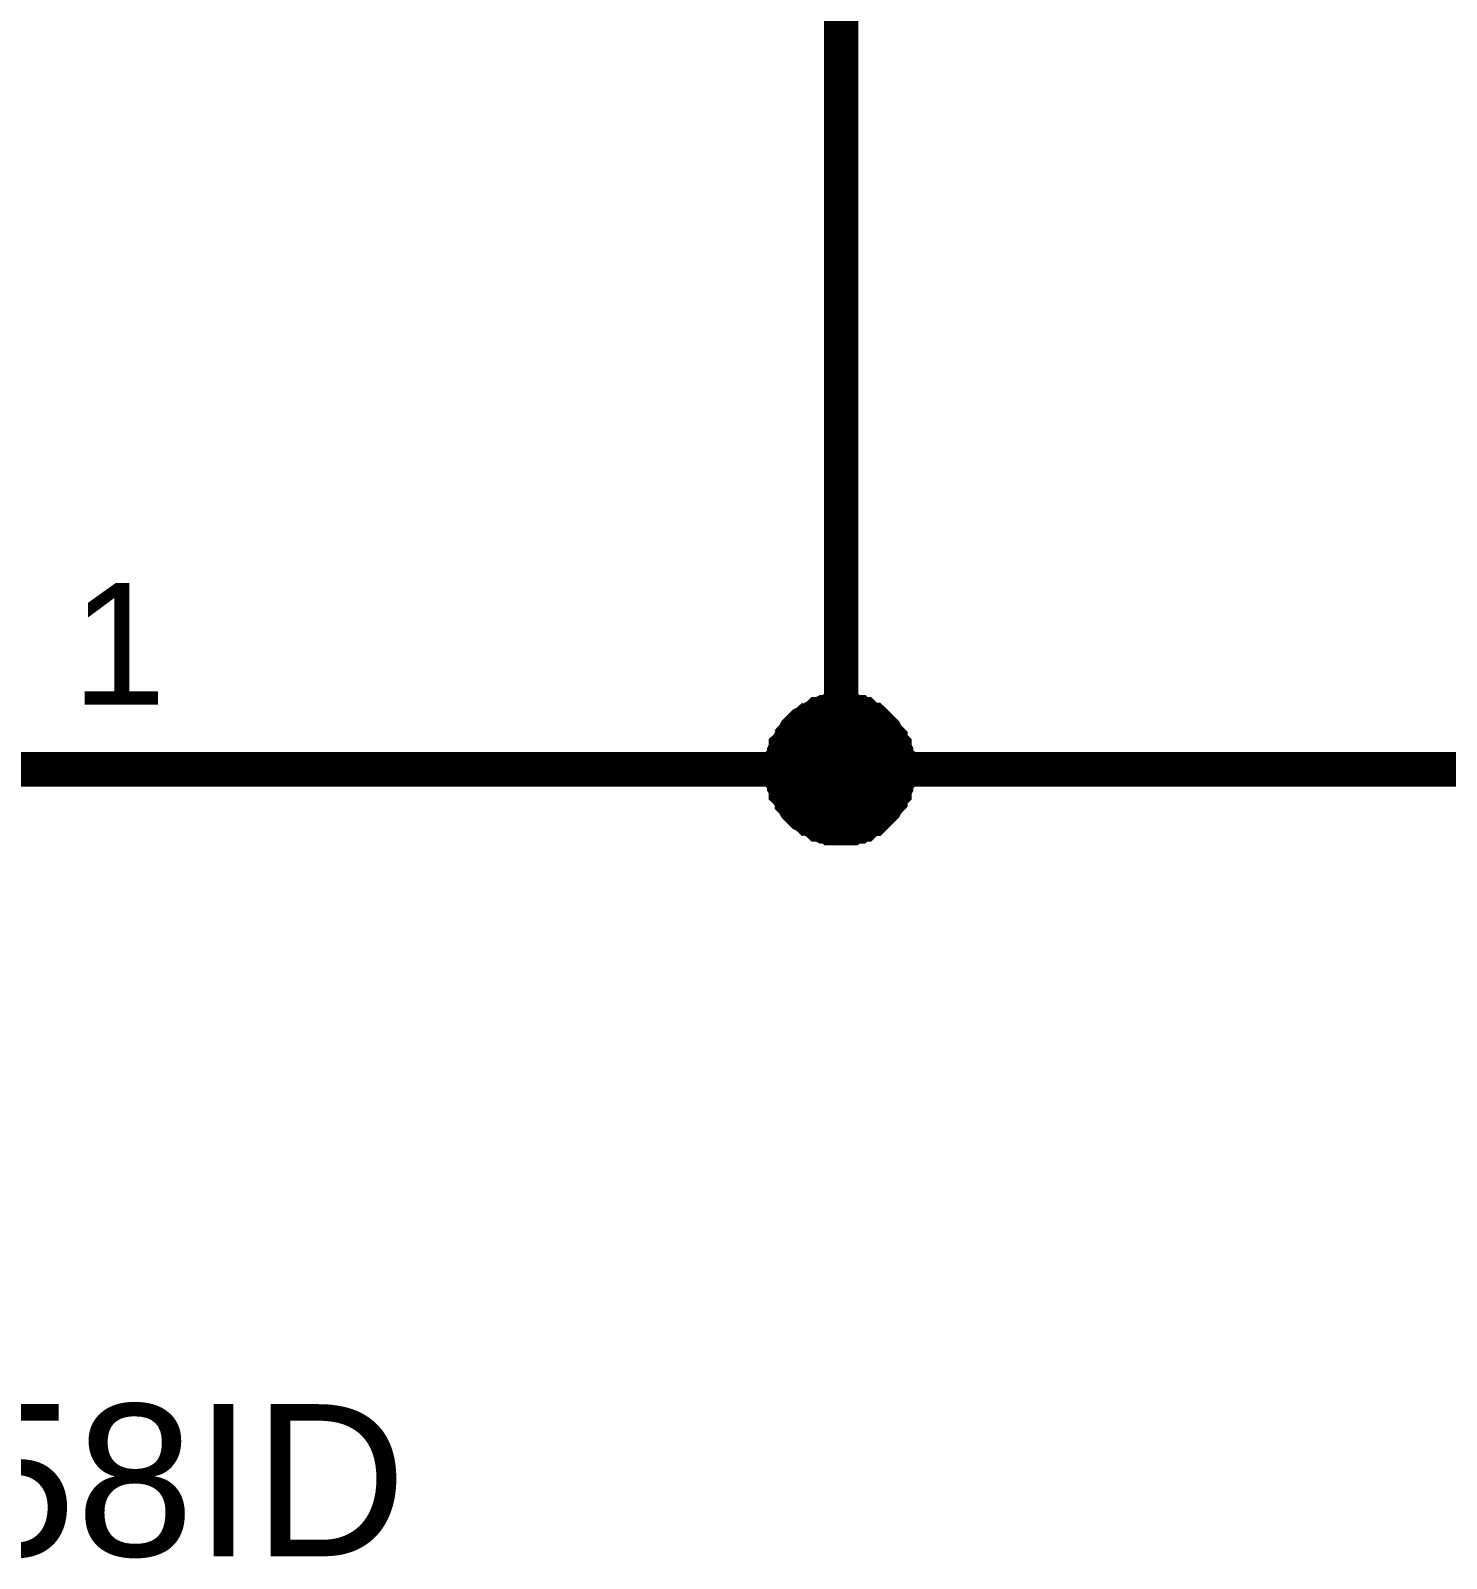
# Model space of a CAD drawing. Header units: millimetres. Extents: x -2024 to 917, y -725 to 13.
# Drawn here: x 515 to 527.33, y -120.67 to -107.36 of the extents above; entities that cross this region are included whole.
import ezdxf

# ---------------------------------------------------------------- set-up
doc = ezdxf.new("R2010")
doc.units = ezdxf.units.MM
doc.layers.add('Sheet', color=255, linetype='Continuous')
doc.styles.get("Standard").update_dxf_attribs({"font": 'arial.ttf'})

msp = doc.modelspace()

# ---------------------------------------------------------------- linework, layer by layer
at = {"layer": 'Sheet'}
for points, const_width in [([(519.562, -98.789), (522.061, -98.789), (522.061, -113.791), (517.063, -113.791)], 0.3), ([(521.548, -113.791), (521.548, -113.758), (521.548, -113.741), (521.548, -113.708), (521.565, -113.692), (521.565, -113.659), (521.565, -113.642), (521.581, -113.609), (521.581, -113.592), (521.598, -113.576), (521.614, -113.543), (521.631, -113.526), (521.631, -113.51), (521.647, -113.493), (521.664, -113.46), (521.68, -113.443), (521.697, -113.427), (521.714, -113.41), (521.73, -113.394), (521.763, -113.377), (521.78, -113.361), (521.796, -113.361), (521.813, -113.344), (521.846, -113.327), (521.863, -113.311), (521.879, -113.311), (521.912, -113.294), (521.929, -113.294), (521.962, -113.294), (521.978, -113.278), (522.011, -113.278), (522.028, -113.278), (522.061, -113.278)], 0.3), ([(521.548, -113.791), (521.548, -113.758), (521.548, -113.741), (521.548, -113.708), (521.565, -113.692), (521.565, -113.659), (521.565, -113.642), (521.581, -113.609), (521.581, -113.592), (521.598, -113.576), (521.614, -113.543), (521.631, -113.526), (521.631, -113.51), (521.647, -113.493), (521.664, -113.46), (521.68, -113.443), (521.697, -113.427), (521.714, -113.41), (521.73, -113.394), (521.763, -113.377), (521.78, -113.361), (521.796, -113.361), (521.813, -113.344), (521.846, -113.327), (521.863, -113.311), (521.879, -113.311), (521.912, -113.294), (521.929, -113.294), (521.962, -113.294), (521.978, -113.278), (522.011, -113.278), (522.028, -113.278), (522.061, -113.278)], 0.3), ([(521.548, -113.791), (521.548, -113.758), (521.548, -113.741), (521.548, -113.708), (521.565, -113.692), (521.565, -113.659), (521.565, -113.642), (521.581, -113.609), (521.581, -113.592), (521.598, -113.576), (521.614, -113.543), (521.631, -113.526), (521.631, -113.51), (521.647, -113.493), (521.664, -113.46), (521.68, -113.443), (521.697, -113.427), (521.714, -113.41), (521.73, -113.394), (521.763, -113.377), (521.78, -113.361), (521.796, -113.361), (521.813, -113.344), (521.846, -113.327), (521.863, -113.311), (521.879, -113.311), (521.912, -113.294), (521.929, -113.294), (521.962, -113.294), (521.978, -113.278), (522.011, -113.278), (522.028, -113.278), (522.061, -113.278)], 0.3), ([(521.548, -113.791), (521.548, -113.758), (521.548, -113.741), (521.548, -113.708), (521.565, -113.692), (521.565, -113.659), (521.565, -113.642), (521.581, -113.609), (521.581, -113.592), (521.598, -113.576), (521.614, -113.543), (521.631, -113.526), (521.631, -113.51), (521.647, -113.493), (521.664, -113.46), (521.68, -113.443), (521.697, -113.427), (521.714, -113.41), (521.73, -113.394), (521.763, -113.377), (521.78, -113.361), (521.796, -113.361), (521.813, -113.344), (521.846, -113.327), (521.863, -113.311), (521.879, -113.311), (521.912, -113.294), (521.929, -113.294), (521.962, -113.294), (521.978, -113.278), (522.011, -113.278), (522.028, -113.278), (522.061, -113.278)], 0.3), ([(522.061, -113.278), (522.061, -113.278)], 0.3), ([(522.061, -113.278), (522.094, -113.278), (522.111, -113.278), (522.144, -113.278), (522.16, -113.294), (522.194, -113.294), (522.21, -113.294), (522.227, -113.311), (522.26, -113.311), (522.276, -113.327), (522.293, -113.344), (522.326, -113.361), (522.342, -113.361), (522.359, -113.377), (522.376, -113.394), (522.392, -113.41), (522.409, -113.427), (522.425, -113.443), (522.442, -113.46), (522.458, -113.493), (522.475, -113.51), (522.491, -113.526), (522.491, -113.543), (522.508, -113.576), (522.525, -113.592), (522.525, -113.609), (522.541, -113.642), (522.541, -113.659), (522.541, -113.692), (522.558, -113.708), (522.558, -113.741), (522.558, -113.758), (522.558, -113.791)], 0.3), ([(522.061, -113.278), (522.061, -113.278)], 0.3), ([(522.061, -113.278), (522.094, -113.278), (522.111, -113.278), (522.144, -113.278), (522.16, -113.294), (522.194, -113.294), (522.21, -113.294), (522.227, -113.311), (522.26, -113.311), (522.276, -113.327), (522.293, -113.344), (522.326, -113.361), (522.342, -113.361), (522.359, -113.377), (522.376, -113.394), (522.392, -113.41), (522.409, -113.427), (522.425, -113.443), (522.442, -113.46), (522.458, -113.493), (522.475, -113.51), (522.491, -113.526), (522.491, -113.543), (522.508, -113.576), (522.525, -113.592), (522.525, -113.609), (522.541, -113.642), (522.541, -113.659), (522.541, -113.692), (522.558, -113.708), (522.558, -113.741), (522.558, -113.758), (522.558, -113.791)], 0.3), ([(522.061, -113.278), (522.061, -113.278)], 0.3), ([(522.061, -113.278), (522.094, -113.278), (522.111, -113.278), (522.144, -113.278), (522.16, -113.294), (522.194, -113.294), (522.21, -113.294), (522.227, -113.311), (522.26, -113.311), (522.276, -113.327), (522.293, -113.344), (522.326, -113.361), (522.342, -113.361), (522.359, -113.377), (522.376, -113.394), (522.392, -113.41), (522.409, -113.427), (522.425, -113.443), (522.442, -113.46), (522.458, -113.493), (522.475, -113.51), (522.491, -113.526), (522.491, -113.543), (522.508, -113.576), (522.525, -113.592), (522.525, -113.609), (522.541, -113.642), (522.541, -113.659), (522.541, -113.692), (522.558, -113.708), (522.558, -113.741), (522.558, -113.758), (522.558, -113.791)], 0.3), ([(522.061, -113.278), (522.061, -113.278)], 0.3), ([(522.061, -113.278), (522.094, -113.278), (522.111, -113.278), (522.144, -113.278), (522.16, -113.294), (522.194, -113.294), (522.21, -113.294), (522.227, -113.311), (522.26, -113.311), (522.276, -113.327), (522.293, -113.344), (522.326, -113.361), (522.342, -113.361), (522.359, -113.377), (522.376, -113.394), (522.392, -113.41), (522.409, -113.427), (522.425, -113.443), (522.442, -113.46), (522.458, -113.493), (522.475, -113.51), (522.491, -113.526), (522.491, -113.543), (522.508, -113.576), (522.525, -113.592), (522.525, -113.609), (522.541, -113.642), (522.541, -113.659), (522.541, -113.692), (522.558, -113.708), (522.558, -113.741), (522.558, -113.758), (522.558, -113.791)], 0.3), ([(521.548, -113.791), (521.548, -113.758), (521.548, -113.741), (521.548, -113.708), (521.565, -113.692), (521.565, -113.659), (521.565, -113.642), (521.581, -113.609), (521.581, -113.592), (521.598, -113.576), (521.614, -113.543), (521.631, -113.526), (521.631, -113.51), (521.647, -113.493), (521.664, -113.46), (521.68, -113.443), (521.697, -113.427), (521.714, -113.41), (521.73, -113.394), (521.763, -113.377), (521.78, -113.361), (521.796, -113.361), (521.813, -113.344), (521.846, -113.327), (521.863, -113.311), (521.879, -113.311), (521.912, -113.294), (521.929, -113.294), (521.962, -113.294), (521.978, -113.278), (522.011, -113.278), (522.028, -113.278), (522.061, -113.278)], 0.0991), ([(521.548, -113.791), (521.548, -113.758), (521.548, -113.741), (521.548, -113.708), (521.565, -113.692), (521.565, -113.659), (521.565, -113.642), (521.581, -113.609), (521.581, -113.592), (521.598, -113.576), (521.614, -113.543), (521.631, -113.526), (521.631, -113.51), (521.647, -113.493), (521.664, -113.46), (521.68, -113.443), (521.697, -113.427), (521.714, -113.41), (521.73, -113.394), (521.763, -113.377), (521.78, -113.361), (521.796, -113.361), (521.813, -113.344), (521.846, -113.327), (521.863, -113.311), (521.879, -113.311), (521.912, -113.294), (521.929, -113.294), (521.962, -113.294), (521.978, -113.278), (522.011, -113.278), (522.028, -113.278), (522.061, -113.278)], 0.0991), ([(521.548, -113.791), (521.548, -113.758), (521.548, -113.741), (521.548, -113.708), (521.565, -113.692), (521.565, -113.659), (521.565, -113.642), (521.581, -113.609), (521.581, -113.592), (521.598, -113.576), (521.614, -113.543), (521.631, -113.526), (521.631, -113.51), (521.647, -113.493), (521.664, -113.46), (521.68, -113.443), (521.697, -113.427), (521.714, -113.41), (521.73, -113.394), (521.763, -113.377), (521.78, -113.361), (521.796, -113.361), (521.813, -113.344), (521.846, -113.327), (521.863, -113.311), (521.879, -113.311), (521.912, -113.294), (521.929, -113.294), (521.962, -113.294), (521.978, -113.278), (522.011, -113.278), (522.028, -113.278), (522.061, -113.278)], 0.0991), ([(521.548, -113.791), (521.548, -113.758), (521.548, -113.741), (521.548, -113.708), (521.565, -113.692), (521.565, -113.659), (521.565, -113.642), (521.581, -113.609), (521.581, -113.592), (521.598, -113.576), (521.614, -113.543), (521.631, -113.526), (521.631, -113.51), (521.647, -113.493), (521.664, -113.46), (521.68, -113.443), (521.697, -113.427), (521.714, -113.41), (521.73, -113.394), (521.763, -113.377), (521.78, -113.361), (521.796, -113.361), (521.813, -113.344), (521.846, -113.327), (521.863, -113.311), (521.879, -113.311), (521.912, -113.294), (521.929, -113.294), (521.962, -113.294), (521.978, -113.278), (522.011, -113.278), (522.028, -113.278), (522.061, -113.278)], 0.0991), ([(522.061, -113.278), (522.061, -113.278)], 0.0991), ([(522.061, -113.278), (522.094, -113.278), (522.111, -113.278), (522.144, -113.278), (522.16, -113.294), (522.194, -113.294), (522.21, -113.294), (522.227, -113.311), (522.26, -113.311), (522.276, -113.327), (522.293, -113.344), (522.326, -113.361), (522.342, -113.361), (522.359, -113.377), (522.376, -113.394), (522.392, -113.41), (522.409, -113.427), (522.425, -113.443), (522.442, -113.46), (522.458, -113.493), (522.475, -113.51), (522.491, -113.526), (522.491, -113.543), (522.508, -113.576), (522.525, -113.592), (522.525, -113.609), (522.541, -113.642), (522.541, -113.659), (522.541, -113.692), (522.558, -113.708), (522.558, -113.741), (522.558, -113.758), (522.558, -113.791)], 0.0991), ([(522.061, -113.278), (522.061, -113.278)], 0.0991), ([(522.061, -113.278), (522.094, -113.278), (522.111, -113.278), (522.144, -113.278), (522.16, -113.294), (522.194, -113.294), (522.21, -113.294), (522.227, -113.311), (522.26, -113.311), (522.276, -113.327), (522.293, -113.344), (522.326, -113.361), (522.342, -113.361), (522.359, -113.377), (522.376, -113.394), (522.392, -113.41), (522.409, -113.427), (522.425, -113.443), (522.442, -113.46), (522.458, -113.493), (522.475, -113.51), (522.491, -113.526), (522.491, -113.543), (522.508, -113.576), (522.525, -113.592), (522.525, -113.609), (522.541, -113.642), (522.541, -113.659), (522.541, -113.692), (522.558, -113.708), (522.558, -113.741), (522.558, -113.758), (522.558, -113.791)], 0.0991), ([(522.061, -113.278), (522.061, -113.278)], 0.0991), ([(522.061, -113.278), (522.094, -113.278), (522.111, -113.278), (522.144, -113.278), (522.16, -113.294), (522.194, -113.294), (522.21, -113.294), (522.227, -113.311), (522.26, -113.311), (522.276, -113.327), (522.293, -113.344), (522.326, -113.361), (522.342, -113.361), (522.359, -113.377), (522.376, -113.394), (522.392, -113.41), (522.409, -113.427), (522.425, -113.443), (522.442, -113.46), (522.458, -113.493), (522.475, -113.51), (522.491, -113.526), (522.491, -113.543), (522.508, -113.576), (522.525, -113.592), (522.525, -113.609), (522.541, -113.642), (522.541, -113.659), (522.541, -113.692), (522.558, -113.708), (522.558, -113.741), (522.558, -113.758), (522.558, -113.791)], 0.0991), ([(522.061, -113.278), (522.061, -113.278)], 0.0991), ([(522.061, -113.278), (522.094, -113.278), (522.111, -113.278), (522.144, -113.278), (522.16, -113.294), (522.194, -113.294), (522.21, -113.294), (522.227, -113.311), (522.26, -113.311), (522.276, -113.327), (522.293, -113.344), (522.326, -113.361), (522.342, -113.361), (522.359, -113.377), (522.376, -113.394), (522.392, -113.41), (522.409, -113.427), (522.425, -113.443), (522.442, -113.46), (522.458, -113.493), (522.475, -113.51), (522.491, -113.526), (522.491, -113.543), (522.508, -113.576), (522.525, -113.592), (522.525, -113.609), (522.541, -113.642), (522.541, -113.659), (522.541, -113.692), (522.558, -113.708), (522.558, -113.741), (522.558, -113.758), (522.558, -113.791)], 0.0991), ([(514.563, -113.791), (517.063, -113.791)], 0.3), ([(522.061, -114.304), (522.028, -114.304), (522.011, -114.304), (521.978, -114.304), (521.962, -114.288), (521.929, -114.288), (521.912, -114.288), (521.879, -114.271), (521.863, -114.271), (521.846, -114.255), (521.813, -114.238), (521.796, -114.222), (521.78, -114.222), (521.763, -114.205), (521.73, -114.188), (521.714, -114.172), (521.697, -114.155), (521.68, -114.139), (521.664, -114.122), (521.647, -114.089), (521.631, -114.073), (521.631, -114.056), (521.614, -114.039), (521.598, -114.006), (521.581, -113.99), (521.581, -113.973), (521.565, -113.94), (521.565, -113.924), (521.565, -113.89), (521.548, -113.874), (521.548, -113.841), (521.548, -113.824), (521.548, -113.791)], 0.3), ([(521.548, -113.791), (521.548, -113.791)], 0.3), ([(522.061, -114.304), (522.028, -114.304), (522.011, -114.304), (521.978, -114.304), (521.962, -114.288), (521.929, -114.288), (521.912, -114.288), (521.879, -114.271), (521.863, -114.271), (521.846, -114.255), (521.813, -114.238), (521.796, -114.222), (521.78, -114.222), (521.763, -114.205), (521.73, -114.188), (521.714, -114.172), (521.697, -114.155), (521.68, -114.139), (521.664, -114.122), (521.647, -114.089), (521.631, -114.073), (521.631, -114.056), (521.614, -114.039), (521.598, -114.006), (521.581, -113.99), (521.581, -113.973), (521.565, -113.94), (521.565, -113.924), (521.565, -113.89), (521.548, -113.874), (521.548, -113.841), (521.548, -113.824), (521.548, -113.791)], 0.3), ([(521.548, -113.791), (521.548, -113.791)], 0.3), ([(522.061, -114.304), (522.028, -114.304), (522.011, -114.304), (521.978, -114.304), (521.962, -114.288), (521.929, -114.288), (521.912, -114.288), (521.879, -114.271), (521.863, -114.271), (521.846, -114.255), (521.813, -114.238), (521.796, -114.222), (521.78, -114.222), (521.763, -114.205), (521.73, -114.188), (521.714, -114.172), (521.697, -114.155), (521.68, -114.139), (521.664, -114.122), (521.647, -114.089), (521.631, -114.073), (521.631, -114.056), (521.614, -114.039), (521.598, -114.006), (521.581, -113.99), (521.581, -113.973), (521.565, -113.94), (521.565, -113.924), (521.565, -113.89), (521.548, -113.874), (521.548, -113.841), (521.548, -113.824), (521.548, -113.791)], 0.3), ([(521.548, -113.791), (521.548, -113.791)], 0.3), ([(522.061, -114.304), (522.028, -114.304), (522.011, -114.304), (521.978, -114.304), (521.962, -114.288), (521.929, -114.288), (521.912, -114.288), (521.879, -114.271), (521.863, -114.271), (521.846, -114.255), (521.813, -114.238), (521.796, -114.222), (521.78, -114.222), (521.763, -114.205), (521.73, -114.188), (521.714, -114.172), (521.697, -114.155), (521.68, -114.139), (521.664, -114.122), (521.647, -114.089), (521.631, -114.073), (521.631, -114.056), (521.614, -114.039), (521.598, -114.006), (521.581, -113.99), (521.581, -113.973), (521.565, -113.94), (521.565, -113.924), (521.565, -113.89), (521.548, -113.874), (521.548, -113.841), (521.548, -113.824), (521.548, -113.791)], 0.3), ([(521.548, -113.791), (521.548, -113.791)], 0.3), ([(522.558, -113.791), (522.558, -113.824), (522.558, -113.841), (522.558, -113.874), (522.541, -113.89), (522.541, -113.924), (522.541, -113.94), (522.525, -113.973), (522.525, -113.99), (522.508, -114.006), (522.491, -114.039), (522.491, -114.056), (522.475, -114.073), (522.458, -114.089), (522.442, -114.122), (522.425, -114.139), (522.409, -114.155), (522.392, -114.172), (522.376, -114.188), (522.359, -114.205), (522.342, -114.222), (522.326, -114.222), (522.293, -114.238), (522.276, -114.255), (522.26, -114.271), (522.227, -114.271), (522.21, -114.288), (522.194, -114.288), (522.16, -114.288), (522.144, -114.304), (522.111, -114.304), (522.094, -114.304), (522.061, -114.304)], 0.3), ([(522.061, -113.791), (529.559, -113.791)], 0.3), ([(522.558, -113.791), (522.558, -113.824), (522.558, -113.841), (522.558, -113.874), (522.541, -113.89), (522.541, -113.924), (522.541, -113.94), (522.525, -113.973), (522.525, -113.99), (522.508, -114.006), (522.491, -114.039), (522.491, -114.056), (522.475, -114.073), (522.458, -114.089), (522.442, -114.122), (522.425, -114.139), (522.409, -114.155), (522.392, -114.172), (522.376, -114.188), (522.359, -114.205), (522.342, -114.222), (522.326, -114.222), (522.293, -114.238), (522.276, -114.255), (522.26, -114.271), (522.227, -114.271), (522.21, -114.288), (522.194, -114.288), (522.16, -114.288), (522.144, -114.304), (522.111, -114.304), (522.094, -114.304), (522.061, -114.304)], 0.3), ([(522.558, -113.791), (522.558, -113.824), (522.558, -113.841), (522.558, -113.874), (522.541, -113.89), (522.541, -113.924), (522.541, -113.94), (522.525, -113.973), (522.525, -113.99), (522.508, -114.006), (522.491, -114.039), (522.491, -114.056), (522.475, -114.073), (522.458, -114.089), (522.442, -114.122), (522.425, -114.139), (522.409, -114.155), (522.392, -114.172), (522.376, -114.188), (522.359, -114.205), (522.342, -114.222), (522.326, -114.222), (522.293, -114.238), (522.276, -114.255), (522.26, -114.271), (522.227, -114.271), (522.21, -114.288), (522.194, -114.288), (522.16, -114.288), (522.144, -114.304), (522.111, -114.304), (522.094, -114.304), (522.061, -114.304)], 0.3), ([(522.558, -113.791), (522.558, -113.824), (522.558, -113.841), (522.558, -113.874), (522.541, -113.89), (522.541, -113.924), (522.541, -113.94), (522.525, -113.973), (522.525, -113.99), (522.508, -114.006), (522.491, -114.039), (522.491, -114.056), (522.475, -114.073), (522.458, -114.089), (522.442, -114.122), (522.425, -114.139), (522.409, -114.155), (522.392, -114.172), (522.376, -114.188), (522.359, -114.205), (522.342, -114.222), (522.326, -114.222), (522.293, -114.238), (522.276, -114.255), (522.26, -114.271), (522.227, -114.271), (522.21, -114.288), (522.194, -114.288), (522.16, -114.288), (522.144, -114.304), (522.111, -114.304), (522.094, -114.304), (522.061, -114.304)], 0.3), ([(522.558, -113.791), (522.558, -113.791), (522.558, -113.791), (522.558, -113.791), (522.558, -113.791), (522.558, -113.791), (522.558, -113.791), (522.558, -113.791), (522.558, -113.791), (522.558, -113.791), (522.558, -113.791), (522.558, -113.791), (522.558, -113.791), (522.558, -113.791), (522.558, -113.791), (522.558, -113.791), (522.558, -113.791), (522.558, -113.791), (522.558, -113.791), (522.558, -113.791), (522.558, -113.791), (522.558, -113.791), (522.558, -113.791), (522.558, -113.791), (522.558, -113.791), (522.558, -113.791), (522.558, -113.791), (522.558, -113.791), (522.558, -113.791), (522.558, -113.791), (522.558, -113.791), (522.558, -113.791), (522.558, -113.791)], 0.3), ([(522.558, -113.791), (522.558, -113.791)], 0.3), ([(522.558, -113.791), (522.558, -113.791), (522.558, -113.791), (522.558, -113.791), (522.558, -113.791), (522.558, -113.791), (522.558, -113.791), (522.558, -113.791), (522.558, -113.791), (522.558, -113.791), (522.558, -113.791), (522.558, -113.791), (522.558, -113.791), (522.558, -113.791), (522.558, -113.791), (522.558, -113.791), (522.558, -113.791), (522.558, -113.791), (522.558, -113.791), (522.558, -113.791), (522.558, -113.791), (522.558, -113.791), (522.558, -113.791), (522.558, -113.791), (522.558, -113.791), (522.558, -113.791), (522.558, -113.791), (522.558, -113.791), (522.558, -113.791), (522.558, -113.791), (522.558, -113.791), (522.558, -113.791), (522.558, -113.791)], 0.3), ([(522.558, -113.791), (522.558, -113.791)], 0.3), ([(522.558, -113.791), (522.558, -113.791), (522.558, -113.791), (522.558, -113.791), (522.558, -113.791), (522.558, -113.791), (522.558, -113.791), (522.558, -113.791), (522.558, -113.791), (522.558, -113.791), (522.558, -113.791), (522.558, -113.791), (522.558, -113.791), (522.558, -113.791), (522.558, -113.791), (522.558, -113.791), (522.558, -113.791), (522.558, -113.791), (522.558, -113.791), (522.558, -113.791), (522.558, -113.791), (522.558, -113.791), (522.558, -113.791), (522.558, -113.791), (522.558, -113.791), (522.558, -113.791), (522.558, -113.791), (522.558, -113.791), (522.558, -113.791), (522.558, -113.791), (522.558, -113.791), (522.558, -113.791), (522.558, -113.791)], 0.3), ([(522.558, -113.791), (522.558, -113.791)], 0.3), ([(522.558, -113.791), (522.558, -113.791), (522.558, -113.791), (522.558, -113.791), (522.558, -113.791), (522.558, -113.791), (522.558, -113.791), (522.558, -113.791), (522.558, -113.791), (522.558, -113.791), (522.558, -113.791), (522.558, -113.791), (522.558, -113.791), (522.558, -113.791), (522.558, -113.791), (522.558, -113.791), (522.558, -113.791), (522.558, -113.791), (522.558, -113.791), (522.558, -113.791), (522.558, -113.791), (522.558, -113.791), (522.558, -113.791), (522.558, -113.791), (522.558, -113.791), (522.558, -113.791), (522.558, -113.791), (522.558, -113.791), (522.558, -113.791), (522.558, -113.791), (522.558, -113.791), (522.558, -113.791), (522.558, -113.791)], 0.3), ([(522.558, -113.791), (522.558, -113.791)], 0.3), ([(522.061, -114.304), (522.028, -114.304), (522.011, -114.304), (521.978, -114.304), (521.962, -114.288), (521.929, -114.288), (521.912, -114.288), (521.879, -114.271), (521.863, -114.271), (521.846, -114.255), (521.813, -114.238), (521.796, -114.222), (521.78, -114.222), (521.763, -114.205), (521.73, -114.188), (521.714, -114.172), (521.697, -114.155), (521.68, -114.139), (521.664, -114.122), (521.647, -114.089), (521.631, -114.073), (521.631, -114.056), (521.614, -114.039), (521.598, -114.006), (521.581, -113.99), (521.581, -113.973), (521.565, -113.94), (521.565, -113.924), (521.565, -113.89), (521.548, -113.874), (521.548, -113.841), (521.548, -113.824), (521.548, -113.791)], 0.0991), ([(521.548, -113.791), (521.548, -113.791)], 0.0991), ([(522.061, -114.304), (522.028, -114.304), (522.011, -114.304), (521.978, -114.304), (521.962, -114.288), (521.929, -114.288), (521.912, -114.288), (521.879, -114.271), (521.863, -114.271), (521.846, -114.255), (521.813, -114.238), (521.796, -114.222), (521.78, -114.222), (521.763, -114.205), (521.73, -114.188), (521.714, -114.172), (521.697, -114.155), (521.68, -114.139), (521.664, -114.122), (521.647, -114.089), (521.631, -114.073), (521.631, -114.056), (521.614, -114.039), (521.598, -114.006), (521.581, -113.99), (521.581, -113.973), (521.565, -113.94), (521.565, -113.924), (521.565, -113.89), (521.548, -113.874), (521.548, -113.841), (521.548, -113.824), (521.548, -113.791)], 0.0991), ([(521.548, -113.791), (521.548, -113.791)], 0.0991), ([(522.061, -114.304), (522.028, -114.304), (522.011, -114.304), (521.978, -114.304), (521.962, -114.288), (521.929, -114.288), (521.912, -114.288), (521.879, -114.271), (521.863, -114.271), (521.846, -114.255), (521.813, -114.238), (521.796, -114.222), (521.78, -114.222), (521.763, -114.205), (521.73, -114.188), (521.714, -114.172), (521.697, -114.155), (521.68, -114.139), (521.664, -114.122), (521.647, -114.089), (521.631, -114.073), (521.631, -114.056), (521.614, -114.039), (521.598, -114.006), (521.581, -113.99), (521.581, -113.973), (521.565, -113.94), (521.565, -113.924), (521.565, -113.89), (521.548, -113.874), (521.548, -113.841), (521.548, -113.824), (521.548, -113.791)], 0.0991), ([(521.548, -113.791), (521.548, -113.791)], 0.0991), ([(522.061, -114.304), (522.028, -114.304), (522.011, -114.304), (521.978, -114.304), (521.962, -114.288), (521.929, -114.288), (521.912, -114.288), (521.879, -114.271), (521.863, -114.271), (521.846, -114.255), (521.813, -114.238), (521.796, -114.222), (521.78, -114.222), (521.763, -114.205), (521.73, -114.188), (521.714, -114.172), (521.697, -114.155), (521.68, -114.139), (521.664, -114.122), (521.647, -114.089), (521.631, -114.073), (521.631, -114.056), (521.614, -114.039), (521.598, -114.006), (521.581, -113.99), (521.581, -113.973), (521.565, -113.94), (521.565, -113.924), (521.565, -113.89), (521.548, -113.874), (521.548, -113.841), (521.548, -113.824), (521.548, -113.791)], 0.0991), ([(521.548, -113.791), (521.548, -113.791)], 0.0991), ([(522.558, -113.791), (522.558, -113.824), (522.558, -113.841), (522.558, -113.874), (522.541, -113.89), (522.541, -113.924), (522.541, -113.94), (522.525, -113.973), (522.525, -113.99), (522.508, -114.006), (522.491, -114.039), (522.491, -114.056), (522.475, -114.073), (522.458, -114.089), (522.442, -114.122), (522.425, -114.139), (522.409, -114.155), (522.392, -114.172), (522.376, -114.188), (522.359, -114.205), (522.342, -114.222), (522.326, -114.222), (522.293, -114.238), (522.276, -114.255), (522.26, -114.271), (522.227, -114.271), (522.21, -114.288), (522.194, -114.288), (522.16, -114.288), (522.144, -114.304), (522.111, -114.304), (522.094, -114.304), (522.061, -114.304)], 0.0991), ([(522.558, -113.791), (522.558, -113.824), (522.558, -113.841), (522.558, -113.874), (522.541, -113.89), (522.541, -113.924), (522.541, -113.94), (522.525, -113.973), (522.525, -113.99), (522.508, -114.006), (522.491, -114.039), (522.491, -114.056), (522.475, -114.073), (522.458, -114.089), (522.442, -114.122), (522.425, -114.139), (522.409, -114.155), (522.392, -114.172), (522.376, -114.188), (522.359, -114.205), (522.342, -114.222), (522.326, -114.222), (522.293, -114.238), (522.276, -114.255), (522.26, -114.271), (522.227, -114.271), (522.21, -114.288), (522.194, -114.288), (522.16, -114.288), (522.144, -114.304), (522.111, -114.304), (522.094, -114.304), (522.061, -114.304)], 0.0991), ([(522.558, -113.791), (522.558, -113.824), (522.558, -113.841), (522.558, -113.874), (522.541, -113.89), (522.541, -113.924), (522.541, -113.94), (522.525, -113.973), (522.525, -113.99), (522.508, -114.006), (522.491, -114.039), (522.491, -114.056), (522.475, -114.073), (522.458, -114.089), (522.442, -114.122), (522.425, -114.139), (522.409, -114.155), (522.392, -114.172), (522.376, -114.188), (522.359, -114.205), (522.342, -114.222), (522.326, -114.222), (522.293, -114.238), (522.276, -114.255), (522.26, -114.271), (522.227, -114.271), (522.21, -114.288), (522.194, -114.288), (522.16, -114.288), (522.144, -114.304), (522.111, -114.304), (522.094, -114.304), (522.061, -114.304)], 0.0991), ([(522.558, -113.791), (522.558, -113.824), (522.558, -113.841), (522.558, -113.874), (522.541, -113.89), (522.541, -113.924), (522.541, -113.94), (522.525, -113.973), (522.525, -113.99), (522.508, -114.006), (522.491, -114.039), (522.491, -114.056), (522.475, -114.073), (522.458, -114.089), (522.442, -114.122), (522.425, -114.139), (522.409, -114.155), (522.392, -114.172), (522.376, -114.188), (522.359, -114.205), (522.342, -114.222), (522.326, -114.222), (522.293, -114.238), (522.276, -114.255), (522.26, -114.271), (522.227, -114.271), (522.21, -114.288), (522.194, -114.288), (522.16, -114.288), (522.144, -114.304), (522.111, -114.304), (522.094, -114.304), (522.061, -114.304)], 0.0991), ([(522.558, -113.791), (522.558, -113.791), (522.558, -113.791), (522.558, -113.791), (522.558, -113.791), (522.558, -113.791), (522.558, -113.791), (522.558, -113.791), (522.558, -113.791), (522.558, -113.791), (522.558, -113.791), (522.558, -113.791), (522.558, -113.791), (522.558, -113.791), (522.558, -113.791), (522.558, -113.791), (522.558, -113.791), (522.558, -113.791), (522.558, -113.791), (522.558, -113.791), (522.558, -113.791), (522.558, -113.791), (522.558, -113.791), (522.558, -113.791), (522.558, -113.791), (522.558, -113.791), (522.558, -113.791), (522.558, -113.791), (522.558, -113.791), (522.558, -113.791), (522.558, -113.791), (522.558, -113.791), (522.558, -113.791)], 0.0991), ([(522.558, -113.791), (522.558, -113.791)], 0.0991), ([(522.558, -113.791), (522.558, -113.791), (522.558, -113.791), (522.558, -113.791), (522.558, -113.791), (522.558, -113.791), (522.558, -113.791), (522.558, -113.791), (522.558, -113.791), (522.558, -113.791), (522.558, -113.791), (522.558, -113.791), (522.558, -113.791), (522.558, -113.791), (522.558, -113.791), (522.558, -113.791), (522.558, -113.791), (522.558, -113.791), (522.558, -113.791), (522.558, -113.791), (522.558, -113.791), (522.558, -113.791), (522.558, -113.791), (522.558, -113.791), (522.558, -113.791), (522.558, -113.791), (522.558, -113.791), (522.558, -113.791), (522.558, -113.791), (522.558, -113.791), (522.558, -113.791), (522.558, -113.791), (522.558, -113.791)], 0.0991), ([(522.558, -113.791), (522.558, -113.791)], 0.0991), ([(522.558, -113.791), (522.558, -113.791), (522.558, -113.791), (522.558, -113.791), (522.558, -113.791), (522.558, -113.791), (522.558, -113.791), (522.558, -113.791), (522.558, -113.791), (522.558, -113.791), (522.558, -113.791), (522.558, -113.791), (522.558, -113.791), (522.558, -113.791), (522.558, -113.791), (522.558, -113.791), (522.558, -113.791), (522.558, -113.791), (522.558, -113.791), (522.558, -113.791), (522.558, -113.791), (522.558, -113.791), (522.558, -113.791), (522.558, -113.791), (522.558, -113.791), (522.558, -113.791), (522.558, -113.791), (522.558, -113.791), (522.558, -113.791), (522.558, -113.791), (522.558, -113.791), (522.558, -113.791), (522.558, -113.791)], 0.0991), ([(522.558, -113.791), (522.558, -113.791)], 0.0991), ([(522.558, -113.791), (522.558, -113.791), (522.558, -113.791), (522.558, -113.791), (522.558, -113.791), (522.558, -113.791), (522.558, -113.791), (522.558, -113.791), (522.558, -113.791), (522.558, -113.791), (522.558, -113.791), (522.558, -113.791), (522.558, -113.791), (522.558, -113.791), (522.558, -113.791), (522.558, -113.791), (522.558, -113.791), (522.558, -113.791), (522.558, -113.791), (522.558, -113.791), (522.558, -113.791), (522.558, -113.791), (522.558, -113.791), (522.558, -113.791), (522.558, -113.791), (522.558, -113.791), (522.558, -113.791), (522.558, -113.791), (522.558, -113.791), (522.558, -113.791), (522.558, -113.791), (522.558, -113.791), (522.558, -113.791)], 0.0991), ([(522.558, -113.791), (522.558, -113.791)], 0.0991)]:
    msp.add_lwpolyline(points, dxfattribs=dict(at, const_width=const_width))
at = {"layer": 'Sheet', "const_width": 0.508}
msp.add_lwpolyline([(521.835, -113.782, 1), (522.343, -113.782, 1)], format="xyb", close=True, dxfattribs=at)

# ---------------------------------------------------------------- texts
at = {"layer": 'Sheet'}
for s, height, p in [('1', 1.06, (515.358, -113.228)), ('LMV358ID', 1.3247, (509.532, -120.646))]:
    msp.add_text(s, height=height, dxfattribs=at).set_placement(p)

doc.saveas('drawing.dxf')
